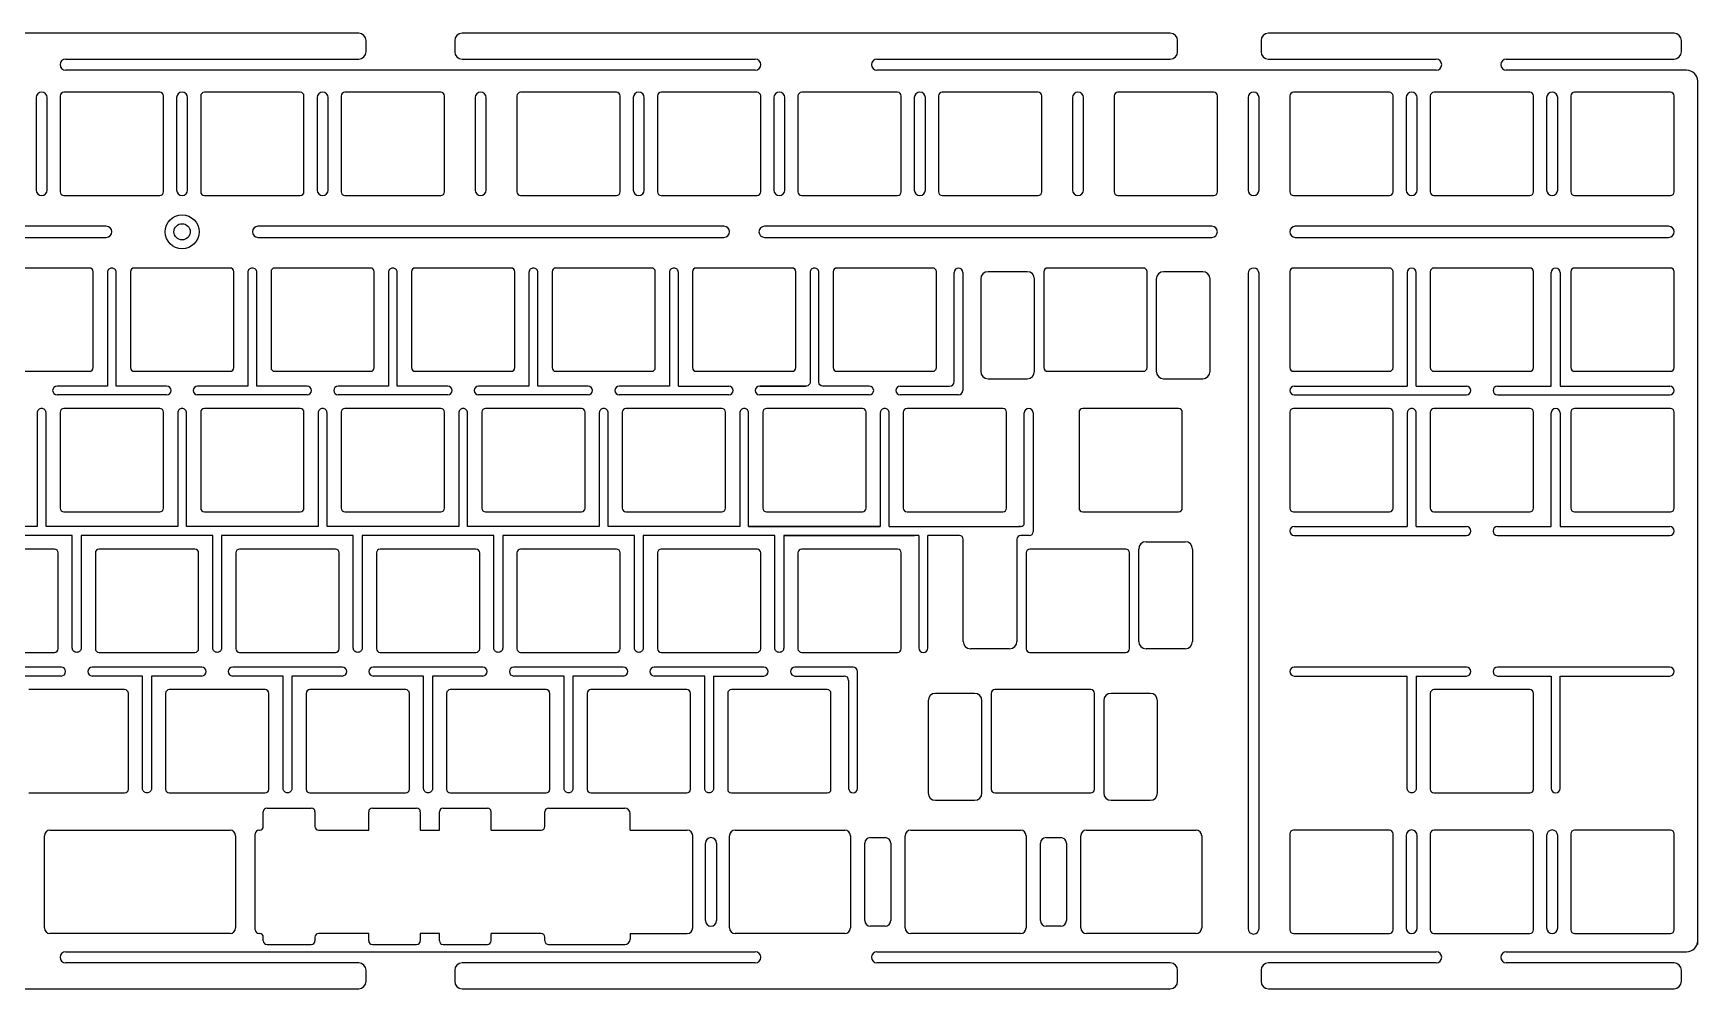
# Model space of a CAD drawing. Header units: millimetres. Extents: x 890 to 1239, y -532 to -403.
# Drawn here: x 1013 to 1238.6, y -532.1 to -402.6 of the extents above; entities that cross this region are included whole.
import ezdxf

# ---------------------------------------------------------------- set-up
doc = ezdxf.new("R2010")
doc.units = ezdxf.units.MM
doc.header["$LTSCALE"] = 23.1
doc.layers.get('0').update_dxf_attribs({"linetype": 'CONTINUOUS'})
doc.layers.add('PCB-RCB_PBL1', color=7, linetype='CONTINUOUS')
doc.layers.add('SUIT-00-06_PBL7', color=7, linetype='CONTINUOUS')

msp = doc.modelspace()

# ---------------------------------------------------------------- linework, layer by layer
at = {"linetype": 'Continuous'}
for p, q in [((1057.11, -402.57), (961.11, -402.57)), ((1058.11, -405.07), (1058.11, -403.57)), ((1070.11, -403.57), (1070.11, -405.07)), ((1167.11, -402.57), (1071.11, -402.57)), ((1168.11, -405.07), (1168.11, -403.57)), ((1179.42, -403.57), (1179.42, -405.07)), ((1235.42, -402.57), (1180.42, -402.57)), ((1236.42, -405.07), (1236.42, -403.57)), ((1017.36, -406.07), (1057.11, -406.07)), ((1071.11, -406.07), (1110.86, -406.07)), ((1127.36, -406.07), (1167.11, -406.07)), ((1180.42, -406.07), (1203.17, -406.07)), ((1212.67, -406.07), (1235.42, -406.07)), ((1110.86, -407.57), (1017.36, -407.57)), ((1203.17, -407.57), (1127.36, -407.57)), ((1237.12, -407.57), (1212.67, -407.57)), ((1173.01, -410.57), (1160.01, -410.57)), ((1238.62, -526.07), (1238.62, -409.07)), ((1013.36, -411.29), (1013.36, -423.82)), ((1014.86, -423.82), (1014.86, -411.29)), ((1032.41, -411.29), (1032.41, -423.82)), ((1033.91, -423.82), (1033.91, -411.29)), ((1051.46, -411.29), (1051.46, -423.82)), ((1052.96, -423.82), (1052.96, -411.29)), ((1072.89, -411.29), (1072.89, -423.82)), ((1074.39, -423.82), (1074.39, -411.29)), ((1094.32, -411.29), (1094.32, -423.82)), ((1095.82, -423.82), (1095.82, -411.29)), ((1113.37, -411.29), (1113.37, -423.82)), ((1114.87, -423.82), (1114.87, -411.29)), ((1132.42, -411.29), (1132.42, -423.82)), ((1133.92, -423.82), (1133.92, -411.29)), ((1149.7, -424.07), (1149.7, -411.07)), ((1153.85, -411.29), (1153.85, -423.82)), ((1155.35, -423.82), (1155.35, -411.29)), ((1159.51, -411.07), (1159.51, -424.07)), ((1173.51, -424.07), (1173.51, -411.07)), ((1177.66, -411.29), (1177.66, -423.82)), ((1179.16, -423.82), (1179.16, -411.29)), ((1199.09, -411.29), (1199.09, -423.82)), ((1200.59, -423.82), (1200.59, -411.29)), ((1218.14, -411.29), (1218.14, -423.82)), ((1219.64, -423.82), (1219.64, -411.29)), ((1160.01, -424.57), (1173.01, -424.57)), ((1022.88, -428.73), (959.71, -428.73)), ((959.71, -430.23), (1022.88, -430.23)), ((1106.61, -428.73), (1043.44, -428.73)), ((1043.44, -430.23), (1106.61, -430.23)), ((1172.76, -428.73), (1112.11, -428.73)), ((1112.11, -430.23), (1172.76, -430.23)), ((1234.67, -428.73), (1184.07, -428.73)), ((1184.07, -430.23), (1234.67, -430.23)), ((1149.97, -434.89), (1149.97, -447.89)), ((1163.47, -434.39), (1150.47, -434.39)), ((1163.97, -447.89), (1163.97, -434.89)), ((1177.66, -435.14), (1177.66, -523.91)), ((1179.16, -523.91), (1179.16, -435.14)), ((1150.47, -448.39), (1163.47, -448.39)), ((1168.25, -453.44), (1155.25, -453.44)), ((1144.93, -466.94), (1144.93, -453.94)), ((1154.75, -453.94), (1154.75, -466.94)), ((1168.75, -466.94), (1168.75, -453.94)), ((1155.25, -467.44), (1168.25, -467.44)), ((1147.59, -472.99), (1147.59, -485.99)), ((1161.09, -472.49), (1148.09, -472.49)), ((1161.59, -485.99), (1161.59, -472.99)), ((1148.09, -486.49), (1161.09, -486.49)), ((1156.34, -491.54), (1143.34, -491.54)), ((1142.84, -492.04), (1142.84, -505.04)), ((1156.84, -505.04), (1156.84, -492.04)), ((1143.34, -505.54), (1156.34, -505.54)), ((1199.09, -511.31), (1199.09, -523.84)), ((1200.59, -523.84), (1200.59, -511.31)), ((1218.14, -511.31), (1218.14, -523.84)), ((1219.64, -523.84), (1219.64, -511.31)), ((1017.36, -527.07), (1110.86, -527.07)), ((1127.36, -527.07), (1203.17, -527.07)), ((1212.67, -527.07), (1237.12, -527.07)), ((1057.11, -528.57), (1017.36, -528.57)), ((1058.11, -531.07), (1058.11, -529.57)), ((1070.11, -529.57), (1070.11, -531.07)), ((1110.86, -528.57), (1071.11, -528.57)), ((1167.11, -528.57), (1127.36, -528.57)), ((1168.11, -531.07), (1168.11, -529.57)), ((1179.42, -529.57), (1179.42, -531.07)), ((1203.17, -528.57), (1180.42, -528.57)), ((1235.42, -528.57), (1212.67, -528.57)), ((1236.42, -531.07), (1236.42, -529.57)), ((961.11, -532.07), (1057.11, -532.07)), ((1071.11, -532.07), (1167.11, -532.07)), ((1180.42, -532.07), (1235.42, -532.07))]:
    msp.add_line(p, q, dxfattribs=at)
at = {"color": 7, "linetype": 'Continuous'}
for p, q in [((1030.13, -410.57), (1017.13, -410.57)), ((1049.18, -410.57), (1036.18, -410.57)), ((1068.23, -410.57), (1055.23, -410.57)), ((1092.05, -410.57), (1079.05, -410.57)), ((1111.1, -410.57), (1098.1, -410.57)), ((1130.15, -410.57), (1117.15, -410.57)), ((1149.2, -410.57), (1136.2, -410.57)), ((1196.82, -410.57), (1183.82, -410.57)), ((1215.87, -410.57), (1202.87, -410.57)), ((1234.92, -410.57), (1221.92, -410.57)), ((1016.63, -411.07), (1016.63, -424.07)), ((1030.63, -424.07), (1030.63, -411.07)), ((1035.68, -411.07), (1035.68, -424.07)), ((1049.68, -424.07), (1049.68, -411.07)), ((1054.73, -411.07), (1054.73, -424.07)), ((1068.73, -424.07), (1068.73, -411.07)), ((1078.55, -411.07), (1078.55, -424.07)), ((1092.55, -424.07), (1092.55, -411.07)), ((1097.6, -411.07), (1097.6, -424.07)), ((1111.6, -424.07), (1111.6, -411.07)), ((1116.65, -411.07), (1116.65, -424.07)), ((1130.65, -424.07), (1130.65, -411.07)), ((1135.7, -411.07), (1135.7, -424.07)), ((1183.32, -411.07), (1183.32, -424.07)), ((1197.32, -424.07), (1197.32, -411.07)), ((1202.37, -411.07), (1202.37, -424.07)), ((1216.37, -424.07), (1216.37, -411.07)), ((1221.42, -411.07), (1221.42, -424.07)), ((1235.42, -424.07), (1235.42, -411.07)), ((1017.13, -424.57), (1030.13, -424.57)), ((1036.18, -424.57), (1049.18, -424.57)), ((1055.23, -424.57), (1068.23, -424.57)), ((1079.05, -424.57), (1092.05, -424.57)), ((1098.1, -424.57), (1111.1, -424.57)), ((1117.15, -424.57), (1130.15, -424.57)), ((1136.2, -424.57), (1149.2, -424.57)), ((1183.82, -424.57), (1196.82, -424.57)), ((1202.87, -424.57), (1215.87, -424.57)), ((1221.92, -424.57), (1234.92, -424.57)), ((1020.61, -434.39), (1007.61, -434.39)), ((1021.11, -447.89), (1021.11, -434.89)), ((1026.16, -434.89), (1026.16, -447.89)), ((1039.66, -434.39), (1026.66, -434.39)), ((1040.16, -447.89), (1040.16, -434.89)), ((1045.21, -434.89), (1045.21, -447.89)), ((1058.71, -434.39), (1045.71, -434.39)), ((1059.21, -447.89), (1059.21, -434.89)), ((1064.26, -434.89), (1064.26, -447.89)), ((1077.76, -434.39), (1064.76, -434.39)), ((1078.26, -447.89), (1078.26, -434.89)), ((1083.31, -434.89), (1083.31, -447.89)), ((1096.81, -434.39), (1083.81, -434.39)), ((1097.31, -447.89), (1097.31, -434.89)), ((1102.36, -434.89), (1102.36, -447.89)), ((1115.86, -434.39), (1102.86, -434.39)), ((1116.36, -447.89), (1116.36, -434.89)), ((1121.41, -434.89), (1121.41, -447.89)), ((1134.91, -434.39), (1121.91, -434.39)), ((1135.41, -447.89), (1135.41, -434.89)), ((1183.32, -434.89), (1183.32, -447.89)), ((1196.82, -434.39), (1183.82, -434.39)), ((1197.32, -447.89), (1197.32, -434.89)), ((1202.37, -434.89), (1202.37, -447.89)), ((1215.87, -434.39), (1202.87, -434.39)), ((1216.37, -447.89), (1216.37, -434.89)), ((1221.42, -434.89), (1221.42, -447.89)), ((1234.92, -434.39), (1221.92, -434.39)), ((1235.42, -447.89), (1235.42, -434.89)), ((1007.61, -448.39), (1020.61, -448.39)), ((1026.66, -448.39), (1039.66, -448.39)), ((1045.71, -448.39), (1058.71, -448.39)), ((1064.76, -448.39), (1077.76, -448.39)), ((1083.81, -448.39), (1096.81, -448.39)), ((1102.86, -448.39), (1115.86, -448.39)), ((1121.91, -448.39), (1134.91, -448.39)), ((1183.82, -448.39), (1196.82, -448.39)), ((1202.87, -448.39), (1215.87, -448.39)), ((1221.92, -448.39), (1234.92, -448.39)), ((1030.13, -453.44), (1017.13, -453.44)), ((1049.18, -453.44), (1036.18, -453.44)), ((1068.23, -453.44), (1055.23, -453.44)), ((1087.28, -453.44), (1074.28, -453.44)), ((1106.33, -453.44), (1093.33, -453.44)), ((1125.38, -453.44), (1112.38, -453.44)), ((1144.43, -453.44), (1131.43, -453.44)), ((1196.82, -453.44), (1183.82, -453.44)), ((1215.87, -453.44), (1202.87, -453.44)), ((1234.92, -453.44), (1221.92, -453.44)), ((1016.63, -453.94), (1016.63, -466.94)), ((1030.63, -466.94), (1030.63, -453.94)), ((1035.68, -453.94), (1035.68, -466.94)), ((1049.68, -466.94), (1049.68, -453.94)), ((1054.73, -453.94), (1054.73, -466.94)), ((1068.73, -466.94), (1068.73, -453.94)), ((1073.78, -453.94), (1073.78, -466.94)), ((1087.78, -466.94), (1087.78, -453.94)), ((1092.83, -453.94), (1092.83, -466.94)), ((1106.83, -466.94), (1106.83, -453.94)), ((1111.88, -453.94), (1111.88, -466.94)), ((1125.88, -466.94), (1125.88, -453.94)), ((1130.93, -453.94), (1130.93, -466.94)), ((1183.32, -453.94), (1183.32, -466.94)), ((1197.32, -466.94), (1197.32, -453.94)), ((1202.37, -453.94), (1202.37, -466.94)), ((1216.37, -466.94), (1216.37, -453.94)), ((1221.42, -453.94), (1221.42, -466.94)), ((1235.42, -466.94), (1235.42, -453.94)), ((1017.13, -467.44), (1030.13, -467.44)), ((1036.18, -467.44), (1049.18, -467.44)), ((1055.23, -467.44), (1068.23, -467.44)), ((1074.28, -467.44), (1087.28, -467.44)), ((1093.33, -467.44), (1106.33, -467.44)), ((1112.38, -467.44), (1125.38, -467.44)), ((1131.43, -467.44), (1144.43, -467.44)), ((1183.82, -467.44), (1196.82, -467.44)), ((1202.87, -467.44), (1215.87, -467.44)), ((1221.92, -467.44), (1234.92, -467.44)), ((1015.85, -472.49), (1002.85, -472.49)), ((1016.35, -485.99), (1016.35, -472.99)), ((1021.4, -472.99), (1021.4, -485.99)), ((1034.9, -472.49), (1021.9, -472.49)), ((1035.4, -485.99), (1035.4, -472.99)), ((1040.45, -472.99), (1040.45, -485.99)), ((1053.95, -472.49), (1040.95, -472.49)), ((1054.45, -485.99), (1054.45, -472.99)), ((1059.5, -472.99), (1059.5, -485.99)), ((1073, -472.49), (1060, -472.49)), ((1073.5, -485.99), (1073.5, -472.99)), ((1078.55, -472.99), (1078.55, -485.99)), ((1092.05, -472.49), (1079.05, -472.49)), ((1092.55, -485.99), (1092.55, -472.99)), ((1097.6, -472.99), (1097.6, -485.99)), ((1111.1, -472.49), (1098.1, -472.49)), ((1111.6, -485.99), (1111.6, -472.99)), ((1116.65, -472.99), (1116.65, -485.99)), ((1130.15, -472.49), (1117.15, -472.49)), ((1130.65, -485.99), (1130.65, -472.99)), ((1002.85, -486.49), (1015.85, -486.49)), ((1021.9, -486.49), (1034.9, -486.49)), ((1040.95, -486.49), (1053.95, -486.49)), ((1060, -486.49), (1073, -486.49)), ((1079.05, -486.49), (1092.05, -486.49)), ((1098.1, -486.49), (1111.1, -486.49)), ((1117.15, -486.49), (1130.15, -486.49)), ((1025.37, -491.54), (1012.37, -491.54)), ((1044.42, -491.54), (1031.42, -491.54)), ((1063.47, -491.54), (1050.47, -491.54)), ((1082.52, -491.54), (1069.52, -491.54)), ((1101.57, -491.54), (1088.57, -491.54)), ((1120.62, -491.54), (1107.62, -491.54)), ((1215.87, -491.54), (1202.87, -491.54)), ((1025.87, -505.04), (1025.87, -492.04)), ((1030.92, -492.04), (1030.92, -505.04)), ((1044.92, -505.04), (1044.92, -492.04)), ((1049.97, -492.04), (1049.97, -505.04)), ((1063.97, -505.04), (1063.97, -492.04)), ((1069.02, -492.04), (1069.02, -505.04)), ((1083.02, -505.04), (1083.02, -492.04)), ((1088.07, -492.04), (1088.07, -505.04)), ((1102.07, -505.04), (1102.07, -492.04)), ((1107.12, -492.04), (1107.12, -505.04)), ((1121.12, -505.04), (1121.12, -492.04)), ((1202.37, -492.04), (1202.37, -505.04)), ((1216.37, -505.04), (1216.37, -492.04)), ((1012.37, -505.54), (1025.37, -505.54)), ((1031.42, -505.54), (1044.42, -505.54)), ((1050.47, -505.54), (1063.47, -505.54)), ((1069.52, -505.54), (1082.52, -505.54)), ((1088.57, -505.54), (1101.57, -505.54)), ((1107.62, -505.54), (1120.62, -505.54)), ((1202.87, -505.54), (1215.87, -505.54)), ((1183.32, -511.09), (1183.32, -524.09)), ((1196.82, -510.59), (1183.82, -510.59)), ((1197.32, -524.09), (1197.32, -511.09)), ((1202.37, -511.09), (1202.37, -524.09)), ((1215.87, -510.59), (1202.87, -510.59)), ((1216.37, -524.09), (1216.37, -511.09)), ((1221.42, -511.09), (1221.42, -524.09)), ((1234.92, -510.59), (1221.92, -510.59)), ((1235.42, -524.09), (1235.42, -511.09)), ((1183.82, -524.59), (1196.82, -524.59)), ((1202.87, -524.59), (1215.87, -524.59)), ((1221.92, -524.59), (1234.92, -524.59))]:
    msp.add_line(p, q, dxfattribs=at)
for p, q in [((1044.67, -507.59), (1050.67, -507.59)), ((1058.95, -507.59), (1064.95, -507.59)), ((1068.54, -507.59), (1074.54, -507.59)), ((1082.83, -507.59), (1093.16, -507.59)), ((1044.17, -510.09), (1044.17, -508.09)), ((1051.17, -508.09), (1051.17, -510.09)), ((1058.45, -510.59), (1058.45, -508.09)), ((1065.45, -508.09), (1065.45, -510.59)), ((1068.04, -510.59), (1068.04, -508.09)), ((1075.04, -510.59), (1075.04, -508.09)), ((1082.33, -510.09), (1082.33, -508.09)), ((1093.91, -510.59), (1093.91, -508.34)), ((1014.5, -523.84), (1014.5, -511.34)), ((1015.25, -510.59), (1039.66, -510.59)), ((1040.41, -511.34), (1040.41, -523.84)), ((1043.08, -524.09), (1043.08, -511.09)), ((1043.58, -510.59), (1043.67, -510.59)), ((1051.67, -510.59), (1058.45, -510.59)), ((1065.45, -510.59), (1068.04, -510.59)), ((1075.04, -510.59), (1081.83, -510.59)), ((1093.91, -510.59), (1101.63, -510.59)), ((1102.38, -523.84), (1102.38, -511.34)), ((1107.37, -523.84), (1107.37, -511.34)), ((1108.12, -510.59), (1123, -510.59)), ((1123.75, -511.34), (1123.75, -523.84)), ((1126.47, -511.59), (1128.47, -511.59)), ((1131.18, -523.84), (1131.18, -511.34)), ((1131.93, -510.59), (1146.82, -510.59)), ((1147.57, -511.34), (1147.57, -523.84)), ((1150.28, -511.59), (1152.28, -511.59)), ((1155, -523.84), (1155, -511.34)), ((1155.75, -510.59), (1170.63, -510.59)), ((1171.38, -511.34), (1171.38, -523.84)), ((1104.1, -522.84), (1104.1, -512.34)), ((1105.6, -512.34), (1105.6, -522.84)), ((1125.72, -522.84), (1125.72, -512.34)), ((1129.22, -512.34), (1129.22, -522.84)), ((1149.53, -522.84), (1149.53, -512.34)), ((1153.03, -512.34), (1153.03, -522.84)), ((1039.66, -524.59), (1015.25, -524.59)), ((1043.67, -524.59), (1043.58, -524.59)), ((1044.17, -525.59), (1044.17, -525.09)), ((1051.17, -525.09), (1051.17, -525.59)), ((1058.45, -524.59), (1051.67, -524.59)), ((1058.45, -525.59), (1058.45, -524.59)), ((1068.04, -524.59), (1065.45, -524.59)), ((1065.45, -524.59), (1065.45, -525.59)), ((1068.04, -525.59), (1068.04, -524.59)), ((1075.04, -525.59), (1075.04, -524.59)), ((1081.83, -524.59), (1075.04, -524.59)), ((1082.33, -525.59), (1082.33, -525.09)), ((1093.91, -524.59), (1101.63, -524.59)), ((1093.91, -524.59), (1093.91, -525.34)), ((1123, -524.59), (1108.12, -524.59)), ((1128.47, -523.59), (1126.47, -523.59)), ((1146.82, -524.59), (1131.93, -524.59)), ((1152.28, -523.59), (1150.28, -523.59)), ((1170.63, -524.59), (1155.75, -524.59)), ((1044.67, -526.09), (1050.67, -526.09)), ((1058.95, -526.09), (1064.95, -526.09)), ((1068.54, -526.09), (1074.54, -526.09)), ((1082.83, -526.09), (1093.16, -526.09))]:
    msp.add_line(p, q)
at = {"linetype": 'Continuous'}
for radius in [2.3, 1.1]:
    msp.add_circle((1033.16, -429.48), radius, dxfattribs=at)
for centre, radius, start, end in [((1057.11, -403.57), 1, 0, 90), ((1071.11, -403.57), 1, 90, 180), ((1167.11, -403.57), 1, 0, 90), ((1180.42, -403.57), 1, 90, 180), ((1235.42, -403.57), 1, 0, 90), ((1057.11, -405.07), 1, 270, 0), ((1071.11, -405.07), 1, 180, 270), ((1167.11, -405.07), 1, 270, 0), ((1180.42, -405.07), 1, 180, 270), ((1235.42, -405.07), 1, 270, 0), ((1237.12, -409.07), 1.5, 0, 90), ((1014.11, -411.29), 0.75, 0, 180), ((1033.16, -411.29), 0.75, 0, 180), ((1052.21, -411.29), 0.75, 0, 180), ((1073.64, -411.29), 0.75, 0, 180), ((1095.07, -411.29), 0.75, 0, 180), ((1114.12, -411.29), 0.75, 0, 180), ((1133.17, -411.29), 0.75, 0, 180), ((1149.2, -411.07), 0.5, 0, 90), ((1154.6, -411.29), 0.75, 0, 180), ((1160.01, -411.07), 0.5, 90, 180), ((1173.01, -411.07), 0.5, 0, 90), ((1178.41, -411.29), 0.75, 0, 180), ((1199.84, -411.29), 0.75, 0, 180), ((1218.89, -411.29), 0.75, 0, 180), ((1014.11, -423.82), 0.75, 180, 0), ((1033.16, -423.82), 0.75, 180, 0), ((1052.21, -423.82), 0.75, 180, 0), ((1073.64, -423.82), 0.75, 180, 0), ((1095.07, -423.82), 0.75, 180, 0), ((1114.12, -423.82), 0.75, 180, 0), ((1133.17, -423.82), 0.75, 180, 0), ((1149.2, -424.07), 0.5, 270, 0), ((1154.6, -423.82), 0.75, 180, 0), ((1160.01, -424.07), 0.5, 180, 270), ((1173.01, -424.07), 0.5, 270, 0), ((1178.41, -423.82), 0.75, 180, 0), ((1199.84, -423.82), 0.75, 180, 0), ((1218.89, -423.82), 0.75, 180, 0), ((1022.88, -429.48), 0.75, 270, 90), ((1043.44, -429.48), 0.75, 90, 270), ((1172.76, -429.48), 0.75, 270, 90), ((1184.07, -429.48), 0.75, 90, 270), ((1234.67, -429.48), 0.75, 270, 90), ((1150.47, -434.89), 0.5, 90, 180), ((1163.47, -434.89), 0.5, 0, 90), ((1178.41, -435.14), 0.75, 0, 180), ((1150.47, -447.89), 0.5, 180, 270), ((1163.47, -447.89), 0.5, 270, 0), ((1144.43, -453.94), 0.5, 0, 90), ((1155.25, -453.94), 0.5, 90, 180), ((1168.25, -453.94), 0.5, 0, 90), ((1144.43, -466.94), 0.5, 270, 0), ((1155.25, -466.94), 0.5, 180, 270), ((1168.25, -466.94), 0.5, 270, 0), ((1148.09, -472.99), 0.5, 90, 180), ((1161.09, -472.99), 0.5, 0, 90), ((1148.09, -485.99), 0.5, 180, 270), ((1161.09, -485.99), 0.5, 270, 0), ((1143.34, -492.04), 0.5, 90, 180), ((1156.34, -492.04), 0.5, 0, 90), ((1143.34, -505.04), 0.5, 180, 270), ((1156.34, -505.04), 0.5, 270, 0), ((1199.84, -511.31), 0.75, 0, 180), ((1218.89, -511.31), 0.75, 0, 180), ((1178.41, -523.91), 0.75, 180, 0), ((1199.84, -523.84), 0.75, 180, 0), ((1218.89, -523.84), 0.75, 180, 0), ((1237.12, -525.57), 1.5, 270, 0), ((1057.11, -529.57), 1, 0, 90), ((1071.11, -529.57), 1, 90, 180), ((1167.11, -529.57), 1, 0, 90), ((1180.42, -529.57), 1, 90, 180), ((1235.42, -529.57), 1, 0, 90), ((1057.11, -531.07), 1, 270, 0), ((1071.11, -531.07), 1, 180, 270), ((1167.11, -531.07), 1, 270, 0), ((1180.42, -531.07), 1, 180, 270), ((1235.42, -531.07), 1, 270, 0)]:
    msp.add_arc(centre, radius, start, end, dxfattribs=at)
for centre, radius, start, end in [((1017.36, -406.82), 0.75, 90, 270), ((1110.86, -406.82), 0.75, 270, 90), ((1127.36, -406.82), 0.75, 90, 270), ((1203.17, -406.82), 0.75, 270, 90), ((1212.67, -406.82), 0.75, 90, 270), ((1106.61, -429.48), 0.75, 270, 90), ((1112.11, -429.48), 0.75, 90, 270), ((1138.54, -471.14), 0.5, 0, 90), ((1146.84, -471.14), 0.5, 90, 180), ((1044.67, -508.09), 0.5, 90, 180), ((1050.67, -508.09), 0.5, 0, 90), ((1058.95, -508.09), 0.5, 90, 180), ((1064.95, -508.09), 0.5, 0, 90), ((1068.54, -508.09), 0.5, 90, 180), ((1074.54, -508.09), 0.5, 0, 90), ((1082.83, -508.09), 0.5, 90, 180), ((1093.16, -508.34), 0.75, 0, 90), ((1015.25, -511.34), 0.75, 90, 180), ((1039.66, -511.34), 0.75, 0, 90), ((1043.58, -511.09), 0.5, 90, 180), ((1043.67, -510.09), 0.5, 270, 0), ((1051.67, -510.09), 0.5, 180, 270), ((1081.83, -510.09), 0.5, 270, 0), ((1101.63, -511.34), 0.75, 0, 90), ((1104.85, -512.34), 0.75, 90, 180), ((1104.85, -512.34), 0.75, 0, 90), ((1108.12, -511.34), 0.75, 90, 180), ((1123, -511.34), 0.75, 0, 90), ((1126.47, -512.34), 0.75, 90, 180), ((1128.47, -512.34), 0.75, 0, 90), ((1131.93, -511.34), 0.75, 90, 180), ((1146.82, -511.34), 0.75, 0, 90), ((1150.28, -512.34), 0.75, 90, 180), ((1152.28, -512.34), 0.75, 0, 90), ((1155.75, -511.34), 0.75, 90, 180), ((1170.63, -511.34), 0.75, 0, 90), ((1104.85, -522.84), 0.75, 180, 270), ((1104.85, -522.84), 0.75, 270, 0), ((1126.47, -522.84), 0.75, 180, 270), ((1128.47, -522.84), 0.75, 270, 0), ((1150.28, -522.84), 0.75, 180, 270), ((1152.28, -522.84), 0.75, 270, 0), ((1015.25, -523.84), 0.75, 180, 270), ((1039.66, -523.84), 0.75, 270, 0), ((1043.58, -524.09), 0.5, 180, 270), ((1043.67, -525.09), 0.5, 0, 90), ((1044.67, -525.59), 0.5, 180, 270), ((1050.67, -525.59), 0.5, 270, 0), ((1051.67, -525.09), 0.5, 90, 180), ((1058.95, -525.59), 0.5, 180, 270), ((1064.95, -525.59), 0.5, 270, 0), ((1068.54, -525.59), 0.5, 180, 270), ((1074.54, -525.59), 0.5, 270, 0), ((1081.83, -525.09), 0.5, 0, 90), ((1082.83, -525.59), 0.5, 180, 270), ((1093.16, -525.34), 0.75, 270, 0), ((1101.63, -523.84), 0.75, 270, 0), ((1108.12, -523.84), 0.75, 180, 270), ((1123, -523.84), 0.75, 270, 0), ((1131.93, -523.84), 0.75, 180, 270), ((1146.82, -523.84), 0.75, 270, 0), ((1155.75, -523.84), 0.75, 180, 270), ((1170.63, -523.84), 0.75, 270, 0), ((1017.36, -527.82), 0.75, 90, 270), ((1110.86, -527.82), 0.75, 270, 90), ((1127.36, -527.82), 0.75, 90, 270), ((1203.17, -527.82), 0.75, 270, 90), ((1212.67, -527.82), 0.75, 90, 270)]:
    msp.add_arc(centre, radius, start, end)
at = {"color": 7, "linetype": 'Continuous'}
for centre, start, end in [((1017.13, -411.07), 90, 180), ((1030.13, -411.07), 0, 90), ((1036.18, -411.07), 90, 180), ((1049.18, -411.07), 0, 90), ((1055.23, -411.07), 90, 180), ((1068.23, -411.07), 0, 90), ((1079.05, -411.07), 90, 180), ((1092.05, -411.07), 0, 90), ((1098.1, -411.07), 90, 180), ((1111.1, -411.07), 0, 90), ((1117.15, -411.07), 90, 180), ((1130.15, -411.07), 0, 90), ((1136.2, -411.07), 90, 180), ((1183.82, -411.07), 90, 180), ((1196.82, -411.07), 0, 90), ((1202.87, -411.07), 90, 180), ((1215.87, -411.07), 0, 90), ((1221.92, -411.07), 90, 180), ((1234.92, -411.07), 0, 90), ((1017.13, -424.07), 180, 270), ((1030.13, -424.07), 270, 0), ((1036.18, -424.07), 180, 270), ((1049.18, -424.07), 270, 0), ((1055.23, -424.07), 180, 270), ((1068.23, -424.07), 270, 0), ((1079.05, -424.07), 180, 270), ((1092.05, -424.07), 270, 0), ((1098.1, -424.07), 180, 270), ((1111.1, -424.07), 270, 0), ((1117.15, -424.07), 180, 270), ((1130.15, -424.07), 270, 0), ((1136.2, -424.07), 180, 270), ((1183.82, -424.07), 180, 270), ((1196.82, -424.07), 270, 0), ((1202.87, -424.07), 180, 270), ((1215.87, -424.07), 270, 0), ((1221.92, -424.07), 180, 270), ((1234.92, -424.07), 270, 0), ((1020.61, -434.89), 0, 90), ((1026.66, -434.89), 90, 180), ((1039.66, -434.89), 0, 90), ((1045.71, -434.89), 90, 180), ((1058.71, -434.89), 0, 90), ((1064.76, -434.89), 90, 180), ((1077.76, -434.89), 0, 90), ((1083.81, -434.89), 90, 180), ((1096.81, -434.89), 0, 90), ((1102.86, -434.89), 90, 180), ((1115.86, -434.89), 0, 90), ((1121.91, -434.89), 90, 180), ((1134.91, -434.89), 0, 90), ((1183.82, -434.89), 90, 180), ((1196.82, -434.89), 0, 90), ((1202.87, -434.89), 90, 180), ((1215.87, -434.89), 0, 90), ((1221.92, -434.89), 90, 180), ((1234.92, -434.89), 0, 90), ((1020.61, -447.89), 270, 0), ((1026.66, -447.89), 180, 270), ((1039.66, -447.89), 270, 0), ((1045.71, -447.89), 180, 270), ((1058.71, -447.89), 270, 0), ((1064.76, -447.89), 180, 270), ((1077.76, -447.89), 270, 0), ((1083.81, -447.89), 180, 270), ((1096.81, -447.89), 270, 0), ((1102.86, -447.89), 180, 270), ((1115.86, -447.89), 270, 0), ((1121.91, -447.89), 180, 270), ((1134.91, -447.89), 270, 0), ((1183.82, -447.89), 180, 270), ((1196.82, -447.89), 270, 0), ((1202.87, -447.89), 180, 270), ((1215.87, -447.89), 270, 0), ((1221.92, -447.89), 180, 270), ((1234.92, -447.89), 270, 0), ((1017.13, -453.94), 90, 180), ((1030.13, -453.94), 0, 90), ((1036.18, -453.94), 90, 180), ((1049.18, -453.94), 0, 90), ((1055.23, -453.94), 90, 180), ((1068.23, -453.94), 0, 90), ((1074.28, -453.94), 90, 180), ((1087.28, -453.94), 0, 90), ((1093.33, -453.94), 90, 180), ((1106.33, -453.94), 0, 90), ((1112.38, -453.94), 90, 180), ((1125.38, -453.94), 0, 90), ((1131.43, -453.94), 90, 180), ((1183.82, -453.94), 90, 180), ((1196.82, -453.94), 0, 90), ((1202.87, -453.94), 90, 180), ((1215.87, -453.94), 0, 90), ((1221.92, -453.94), 90, 180), ((1234.92, -453.94), 0, 90), ((1017.13, -466.94), 180, 270), ((1030.13, -466.94), 270, 0), ((1036.18, -466.94), 180, 270), ((1049.18, -466.94), 270, 0), ((1055.23, -466.94), 180, 270), ((1068.23, -466.94), 270, 0), ((1074.28, -466.94), 180, 270), ((1087.28, -466.94), 270, 0), ((1093.33, -466.94), 180, 270), ((1106.33, -466.94), 270, 0), ((1112.38, -466.94), 180, 270), ((1125.38, -466.94), 270, 0), ((1131.43, -466.94), 180, 270), ((1183.82, -466.94), 180, 270), ((1196.82, -466.94), 270, 0), ((1202.87, -466.94), 180, 270), ((1215.87, -466.94), 270, 0), ((1221.92, -466.94), 180, 270), ((1234.92, -466.94), 270, 0), ((1015.85, -472.99), 0, 90), ((1021.9, -472.99), 90, 180), ((1034.9, -472.99), 0, 90), ((1040.95, -472.99), 90, 180), ((1053.95, -472.99), 0, 90), ((1060, -472.99), 90, 180), ((1073, -472.99), 0, 90), ((1079.05, -472.99), 90, 180), ((1092.05, -472.99), 0, 90), ((1098.1, -472.99), 90, 180), ((1111.1, -472.99), 0, 90), ((1117.15, -472.99), 90, 180), ((1130.15, -472.99), 0, 90), ((1015.85, -485.99), 270, 0), ((1021.9, -485.99), 180, 270), ((1034.9, -485.99), 270, 0), ((1040.95, -485.99), 180, 270), ((1053.95, -485.99), 270, 0), ((1060, -485.99), 180, 270), ((1073, -485.99), 270, 0), ((1079.05, -485.99), 180, 270), ((1092.05, -485.99), 270, 0), ((1098.1, -485.99), 180, 270), ((1111.1, -485.99), 270, 0), ((1117.15, -485.99), 180, 270), ((1130.15, -485.99), 270, 0), ((1025.37, -492.04), 0, 90), ((1031.42, -492.04), 90, 180), ((1044.42, -492.04), 0, 90), ((1050.47, -492.04), 90, 180), ((1063.47, -492.04), 0, 90), ((1069.52, -492.04), 90, 180), ((1082.52, -492.04), 0, 90), ((1088.57, -492.04), 90, 180), ((1101.57, -492.04), 0, 90), ((1107.62, -492.04), 90, 180), ((1120.62, -492.04), 0, 90), ((1202.87, -492.04), 90, 180), ((1215.87, -492.04), 0, 90), ((1025.37, -505.04), 270, 0), ((1031.42, -505.04), 180, 270), ((1044.42, -505.04), 270, 0), ((1050.47, -505.04), 180, 270), ((1063.47, -505.04), 270, 0), ((1069.52, -505.04), 180, 270), ((1082.52, -505.04), 270, 0), ((1088.57, -505.04), 180, 270), ((1101.57, -505.04), 270, 0), ((1107.62, -505.04), 180, 270), ((1120.62, -505.04), 270, 0), ((1202.87, -505.04), 180, 270), ((1215.87, -505.04), 270, 0), ((1183.82, -511.09), 90, 180), ((1196.82, -511.09), 0, 90), ((1202.87, -511.09), 90, 180), ((1215.87, -511.09), 0, 90), ((1221.92, -511.09), 90, 180), ((1234.92, -511.09), 0, 90), ((1183.82, -524.09), 180, 270), ((1196.82, -524.09), 270, 0), ((1202.87, -524.09), 180, 270), ((1215.87, -524.09), 270, 0), ((1221.92, -524.09), 180, 270), ((1234.92, -524.09), 270, 0)]:
    msp.add_arc(centre, 0.5, start, end, dxfattribs=at)
at = {"layer": 'PCB-RCB_PBL1', "color": 7, "linetype": 'Continuous'}
for p, q in [((1137.81, -449.79), (1137.81, -434.99)), ((1138.41, -434.39), (1138.41, -434.39)), ((1139.01, -434.99), (1139.01, -450.99)), ((1199.25, -434.99), (1199.25, -450.39)), ((1199.85, -434.39), (1199.85, -434.39)), ((1200.45, -450.39), (1200.45, -434.99)), ((1218.77, -450.39), (1218.77, -434.99)), ((1219.37, -434.39), (1219.37, -434.39)), ((1219.97, -434.99), (1219.97, -450.39)), ((1100.43, -450.39), (1107.26, -450.39)), ((1130.51, -450.39), (1137.21, -450.39)), ((1183.92, -450.39), (1199.25, -450.39)), ((1200.45, -450.39), (1207.27, -450.39)), ((1211.47, -450.39), (1218.77, -450.39)), ((1219.97, -450.39), (1234.82, -450.39)), ((1031.06, -451.59), (1016.21, -451.59)), ((1050.11, -451.59), (1035.26, -451.59)), ((1069.16, -451.59), (1054.31, -451.59)), ((1088.21, -451.59), (1073.36, -451.59)), ((1107.26, -451.59), (1092.41, -451.59)), ((1126.31, -451.59), (1111.46, -451.59)), ((1138.41, -451.59), (1130.51, -451.59)), ((1147.93, -453.44), (1147.93, -453.44)), ((1183.92, -451.59), (1207.27, -451.59)), ((1211.47, -451.59), (1234.82, -451.59)), ((1219.37, -453.44), (1219.37, -453.44)), ((1147.33, -468.94), (1147.33, -454.04)), ((1148.53, -454.04), (1148.53, -470.14)), ((1218.77, -469.44), (1218.77, -454.04)), ((1219.97, -454.04), (1219.97, -469.44)), ((1013.51, -469.44), (995.66, -469.44)), ((1018.27, -470.64), (1000.42, -470.64)), ((1032.56, -469.44), (1014.71, -469.44)), ((1037.32, -470.64), (1019.47, -470.64)), ((1056.37, -470.64), (1038.52, -470.64)), ((1070.66, -469.44), (1052.81, -469.44)), ((1075.42, -470.64), (1057.57, -470.64)), ((1089.71, -469.44), (1071.86, -469.44)), ((1094.47, -470.64), (1076.62, -470.64)), ((1108.76, -469.44), (1090.91, -469.44)), ((1113.52, -470.64), (1095.67, -470.64)), ((1127.81, -469.44), (1109.96, -469.44)), ((1133.05, -470.64), (1114.72, -470.64)), ((1114.72, -470.64), (1132.45, -470.64)), ((1129.01, -469.44), (1146.83, -469.44)), ((1133.05, -470.64), (1133.05, -485.89)), ((1134.25, -485.89), (1134.25, -470.64)), ((1138.54, -470.64), (1134.25, -470.64)), ((1146.83, -469.44), (1146.57, -469.44)), ((1148.03, -470.64), (1146.84, -470.64)), ((1183.92, -469.44), (1199.25, -469.44)), ((1183.92, -470.64), (1207.27, -470.64)), ((1200.45, -469.44), (1207.27, -469.44)), ((1211.47, -469.44), (1218.77, -469.44)), ((1211.47, -470.64), (1234.82, -470.64)), ((1219.97, -469.44), (1234.82, -469.44)), ((1133.65, -486.49), (1133.65, -486.49)), ((1124.72, -504.94), (1124.72, -489.09)), ((1207.27, -488.49), (1183.92, -488.49)), ((1234.82, -488.49), (1211.47, -488.49)), ((1105.2, -489.69), (1112.02, -489.69)), ((1116.22, -489.69), (1122.92, -489.69)), ((1123.52, -490.29), (1123.52, -504.94)), ((1183.92, -489.69), (1199.25, -489.69)), ((1200.45, -489.69), (1207.27, -489.69)), ((1211.47, -489.69), (1218.77, -489.69)), ((1218.77, -489.69), (1218.77, -504.94)), ((1219.97, -489.69), (1234.82, -489.69)), ((1219.97, -504.94), (1219.97, -489.69)), ((1124.12, -505.54), (1124.12, -505.54)), ((1219.37, -505.54), (1219.37, -505.54))]:
    msp.add_line(p, q, dxfattribs=at)
for points in [[(1024.23, -450.39), (1024.23, -434.99, 0.414214), (1023.63, -434.39), (1023.63, -434.39, 0.414214), (1023.03, -434.99), (1023.03, -450.39)], [(1043.28, -450.39), (1043.28, -434.99, 0.414214), (1042.68, -434.39), (1042.68, -434.39, 0.414214), (1042.08, -434.99), (1042.08, -450.39)], [(1062.33, -450.39), (1062.33, -434.99, 0.414214), (1061.73, -434.39), (1061.73, -434.39, 0.414214), (1061.13, -434.99), (1061.13, -450.39)], [(1081.38, -450.39), (1081.38, -434.99, 0.414214), (1080.78, -434.39), (1080.78, -434.39, 0.414214), (1080.18, -434.99), (1080.18, -450.39)], [(1100.43, -450.39), (1100.43, -434.99, 0.414214), (1099.83, -434.39), (1099.83, -434.39, 0.414214), (1099.23, -434.99), (1099.23, -450.39)], [(1126.31, -450.39), (1119.98, -450.39, -0.414214), (1119.48, -449.89), (1119.48, -434.99, 0.414214), (1118.88, -434.39), (1118.88, -434.39, 0.414214), (1118.28, -434.99), (1118.28, -449.89, -0.414214), (1117.78, -450.39), (1111.46, -450.39)], [(1014.71, -469.44), (1014.71, -454.04, 0.414214), (1014.11, -453.44), (1014.11, -453.44, 0.414214), (1013.51, -454.04), (1013.51, -469.44)], [(1033.76, -469.44), (1033.76, -454.04, 0.414214), (1033.16, -453.44), (1033.16, -453.44, 0.414214), (1032.56, -454.04), (1032.56, -469.44)], [(1052.81, -469.44), (1052.81, -454.04, 0.414214), (1052.21, -453.44), (1052.21, -453.44, 0.414214), (1051.61, -454.04), (1051.61, -469.44)], [(1071.86, -469.44), (1071.86, -454.04, 0.414214), (1071.26, -453.44), (1071.26, -453.44, 0.414214), (1070.66, -454.04), (1070.66, -469.44)], [(1090.91, -469.44), (1090.91, -454.04, 0.414214), (1090.31, -453.44), (1090.31, -453.44, 0.414214), (1089.71, -454.04), (1089.71, -469.44)], [(1109.96, -469.44), (1109.96, -454.04, 0.414214), (1109.36, -453.44), (1109.36, -453.44, 0.414214), (1108.76, -454.04), (1108.76, -469.44)], [(1129.01, -469.44), (1129.01, -454.04, 0.414214), (1128.41, -453.44), (1128.41, -453.44, 0.414214), (1127.81, -454.04), (1127.81, -469.44)], [(1200.45, -459.34), (1200.45, -454.04, 0.414214), (1199.85, -453.44), (1199.85, -453.44, 0.414214), (1199.25, -454.04), (1199.25, -459.34)], [(1019.47, -470.64), (1019.47, -485.89, -0.414214), (1018.87, -486.49), (1018.87, -486.49, -0.414214), (1018.27, -485.89), (1018.27, -470.64)], [(1038.52, -470.64), (1038.52, -485.89, -0.414214), (1037.92, -486.49), (1037.92, -486.49, -0.414214), (1037.32, -485.89), (1037.32, -470.64)], [(1057.57, -470.64), (1057.57, -485.89, -0.414214), (1056.97, -486.49), (1056.97, -486.49, -0.414214), (1056.37, -485.89), (1056.37, -470.64)], [(1076.62, -470.64), (1076.62, -485.89, -0.414214), (1076.02, -486.49), (1076.02, -486.49, -0.414214), (1075.42, -485.89), (1075.42, -470.64)], [(1095.67, -470.64), (1095.67, -485.89, -0.414214), (1095.07, -486.49), (1095.07, -486.49, -0.414214), (1094.47, -485.89), (1094.47, -470.64)], [(1114.72, -470.64), (1114.72, -485.89, -0.414214), (1114.12, -486.49), (1114.12, -486.49, -0.414214), (1113.52, -485.89), (1113.52, -470.64)], [(1029, -489.69), (1029, -504.94, -0.414214), (1028.4, -505.54), (1028.4, -505.54, -0.414214), (1027.8, -504.94), (1027.8, -489.69)], [(1048.05, -489.69), (1048.05, -504.94, -0.414214), (1047.45, -505.54), (1047.45, -505.54, -0.414214), (1046.85, -504.94), (1046.85, -489.69)], [(1067.1, -489.69), (1067.1, -504.94, -0.414214), (1066.5, -505.54), (1066.5, -505.54, -0.414214), (1065.9, -504.94), (1065.9, -489.69)], [(1086.15, -489.69), (1086.15, -504.94, -0.414214), (1085.55, -505.54), (1085.55, -505.54, -0.414214), (1084.95, -504.94), (1084.95, -489.69)], [(1105.2, -489.69), (1105.2, -504.94, -0.414214), (1104.6, -505.54), (1104.6, -505.54, -0.414214), (1104, -504.94), (1104, -489.69)], [(1200.45, -489.69), (1200.45, -504.94, -0.414214), (1199.85, -505.54), (1199.85, -505.54, -0.414214), (1199.25, -504.94), (1199.25, -489.69)]]:
    msp.add_lwpolyline(points, format="xyb", dxfattribs=at)
for points in [[(1023.03, -450.39), (1016.21, -450.39)], [(1031.06, -450.39), (1024.23, -450.39)], [(1042.08, -450.39), (1035.26, -450.39)], [(1050.11, -450.39), (1043.28, -450.39)], [(1061.13, -450.39), (1054.31, -450.39)], [(1069.16, -450.39), (1062.33, -450.39)], [(1080.18, -450.39), (1073.36, -450.39)], [(1088.21, -450.39), (1081.38, -450.39)], [(1099.23, -450.39), (1092.41, -450.39)], [(1100.91, -450.39), (1107.26, -450.39)], [(1111.46, -450.39), (1117.78, -450.39)], [(1199.25, -454.04), (1199.25, -469.44)], [(1200.45, -469.44), (1200.45, -459.34)], [(1013.51, -469.44), (995.66, -469.44)], [(1032.56, -469.44), (1014.71, -469.44)], [(1051.61, -469.44), (1033.76, -469.44)], [(1070.66, -469.44), (1052.81, -469.44)], [(1089.71, -469.44), (1071.86, -469.44)], [(1108.76, -469.44), (1090.91, -469.44)], [(1113.52, -470.64), (1095.67, -470.64)], [(1109.96, -469.44), (1127.81, -469.44)], [(1016.77, -488.49), (1002.42, -488.49)], [(1035.82, -488.49), (1020.97, -488.49)], [(1054.87, -488.49), (1040.02, -488.49)], [(1073.92, -488.49), (1059.07, -488.49)], [(1092.97, -488.49), (1078.12, -488.49)], [(1112.02, -488.49), (1097.17, -488.49)], [(1124.12, -488.49), (1116.22, -488.49)], [(1016.77, -489.69), (1009.95, -489.69)], [(1027.8, -489.69), (1020.97, -489.69)], [(1035.82, -489.69), (1029, -489.69)], [(1046.85, -489.69), (1040.02, -489.69)], [(1054.87, -489.69), (1048.05, -489.69)], [(1065.9, -489.69), (1059.07, -489.69)], [(1073.92, -489.69), (1067.1, -489.69)], [(1084.95, -489.69), (1078.12, -489.69)], [(1092.97, -489.69), (1086.15, -489.69)], [(1104, -489.69), (1097.17, -489.69)]]:
    msp.add_lwpolyline(points, dxfattribs=at)
for centre, radius, start, end in [((1138.41, -434.99), 0.6, 90, 180), ((1138.41, -434.99), 0.6, 360, 90), ((1199.85, -434.99), 0.6, 90, 180), ((1199.85, -434.99), 0.6, 360, 90), ((1219.37, -434.99), 0.6, 90, 180), ((1219.37, -434.99), 0.6, 360, 90), ((1016.21, -450.99), 0.6, 90, 270), ((1031.06, -450.99), 0.6, 270, 90), ((1035.26, -450.99), 0.6, 90, 270), ((1050.11, -450.99), 0.6, 270, 90), ((1054.31, -450.99), 0.6, 90, 270), ((1069.16, -450.99), 0.6, 270, 90), ((1073.36, -450.99), 0.6, 90, 270), ((1088.21, -450.99), 0.6, 270, 90), ((1092.41, -450.99), 0.6, 90, 270), ((1107.26, -450.99), 0.6, 270, 90), ((1111.46, -450.99), 0.6, 90, 270), ((1126.31, -450.99), 0.6, 270, 90), ((1130.51, -450.99), 0.6, 90, 270), ((1137.21, -449.79), 0.6, 270, 0), ((1138.41, -450.99), 0.6, 270, 0), ((1183.92, -450.99), 0.6, 90, 270), ((1207.27, -450.99), 0.6, 270, 90), ((1211.47, -450.99), 0.6, 90, 270), ((1234.82, -450.99), 0.6, 270, 90), ((1147.93, -454.04), 0.6, 90, 180), ((1147.93, -454.04), 0.6, 360, 90), ((1219.37, -454.04), 0.6, 90, 180), ((1219.37, -454.04), 0.6, 360, 90), ((1146.83, -468.94), 0.5, 270, 0), ((1148.03, -470.14), 0.5, 270, 0), ((1183.92, -470.04), 0.6, 90, 270), ((1207.27, -470.04), 0.6, 270, 90), ((1211.47, -470.04), 0.6, 90, 270), ((1234.82, -470.04), 0.6, 270, 90), ((1133.65, -485.89), 0.6, 180, 270), ((1133.65, -485.89), 0.6, 270, 0), ((1016.77, -489.09), 0.6, 270, 90), ((1020.97, -489.09), 0.6, 90, 270), ((1035.82, -489.09), 0.6, 270, 90), ((1040.02, -489.09), 0.6, 90, 270), ((1054.87, -489.09), 0.6, 270, 90), ((1059.07, -489.09), 0.6, 90, 270), ((1073.92, -489.09), 0.6, 270, 90), ((1078.12, -489.09), 0.6, 90, 270), ((1092.97, -489.09), 0.6, 270, 90), ((1097.17, -489.09), 0.6, 90, 270), ((1112.02, -489.09), 0.6, 270, 90), ((1116.22, -489.09), 0.6, 90, 270), ((1124.12, -489.09), 0.6, 0, 90), ((1183.92, -489.09), 0.6, 90, 270), ((1207.27, -489.09), 0.6, 270, 90), ((1211.47, -489.09), 0.6, 90, 270), ((1234.82, -489.09), 0.6, 270, 90), ((1122.92, -490.29), 0.6, 0, 90), ((1124.12, -504.94), 0.6, 180, 270), ((1124.12, -504.94), 0.6, 270, 360), ((1219.37, -504.94), 0.6, 180, 270), ((1219.37, -504.94), 0.6, 270, 360)]:
    msp.add_arc(centre, radius, start, end, dxfattribs=at)
at = {"layer": 'SUIT-00-06_PBL7', "color": 7, "linetype": 'Continuous'}
for p, q in [((1147.72, -434.89), (1142.42, -434.89)), ((1171.52, -434.89), (1166.22, -434.89)), ((1141.42, -435.89), (1141.42, -448.39)), ((1148.72, -448.39), (1148.72, -435.89)), ((1165.22, -435.89), (1165.22, -448.39)), ((1172.52, -448.39), (1172.52, -435.89)), ((1142.42, -449.39), (1147.72, -449.39)), ((1166.22, -449.39), (1171.52, -449.39)), ((1139.04, -484.99), (1139.04, -471.14)), ((1146.34, -471.14), (1146.34, -484.99)), ((1163.84, -471.49), (1169.14, -471.49)), ((1162.84, -484.99), (1162.84, -472.49)), ((1170.14, -472.49), (1170.14, -484.99)), ((1145.34, -485.99), (1140.04, -485.99)), ((1169.14, -485.99), (1163.84, -485.99)), ((1134.29, -493.04), (1134.29, -505.54)), ((1140.59, -492.04), (1135.29, -492.04)), ((1141.59, -505.54), (1141.59, -493.04)), ((1158.09, -493.04), (1158.09, -505.54)), ((1164.39, -492.04), (1159.09, -492.04)), ((1165.39, -505.54), (1165.39, -493.04)), ((1135.29, -506.54), (1140.59, -506.54)), ((1159.09, -506.54), (1164.39, -506.54))]:
    msp.add_line(p, q, dxfattribs=at)
for centre, start, end in [((1142.42, -435.89), 90, 180), ((1147.72, -435.89), 0, 90), ((1166.22, -435.89), 90, 180), ((1171.52, -435.89), 0, 90), ((1142.42, -448.39), 180, 270), ((1147.72, -448.39), 270, 0), ((1166.22, -448.39), 180, 270), ((1171.52, -448.39), 270, 0), ((1163.84, -472.49), 90, 180), ((1169.14, -472.49), 0, 90), ((1140.04, -484.99), 180, 270), ((1145.34, -484.99), 270, 0), ((1163.84, -484.99), 180, 270), ((1169.14, -484.99), 270, 0), ((1135.29, -493.04), 90, 180), ((1140.59, -493.04), 0, 90), ((1159.09, -493.04), 90, 180), ((1164.39, -493.04), 0, 90), ((1135.29, -505.54), 180, 270), ((1140.59, -505.54), 270, 0), ((1159.09, -505.54), 180, 270), ((1164.39, -505.54), 270, 0)]:
    msp.add_arc(centre, 1, start, end, dxfattribs=at)

doc.saveas('drawing.dxf')
